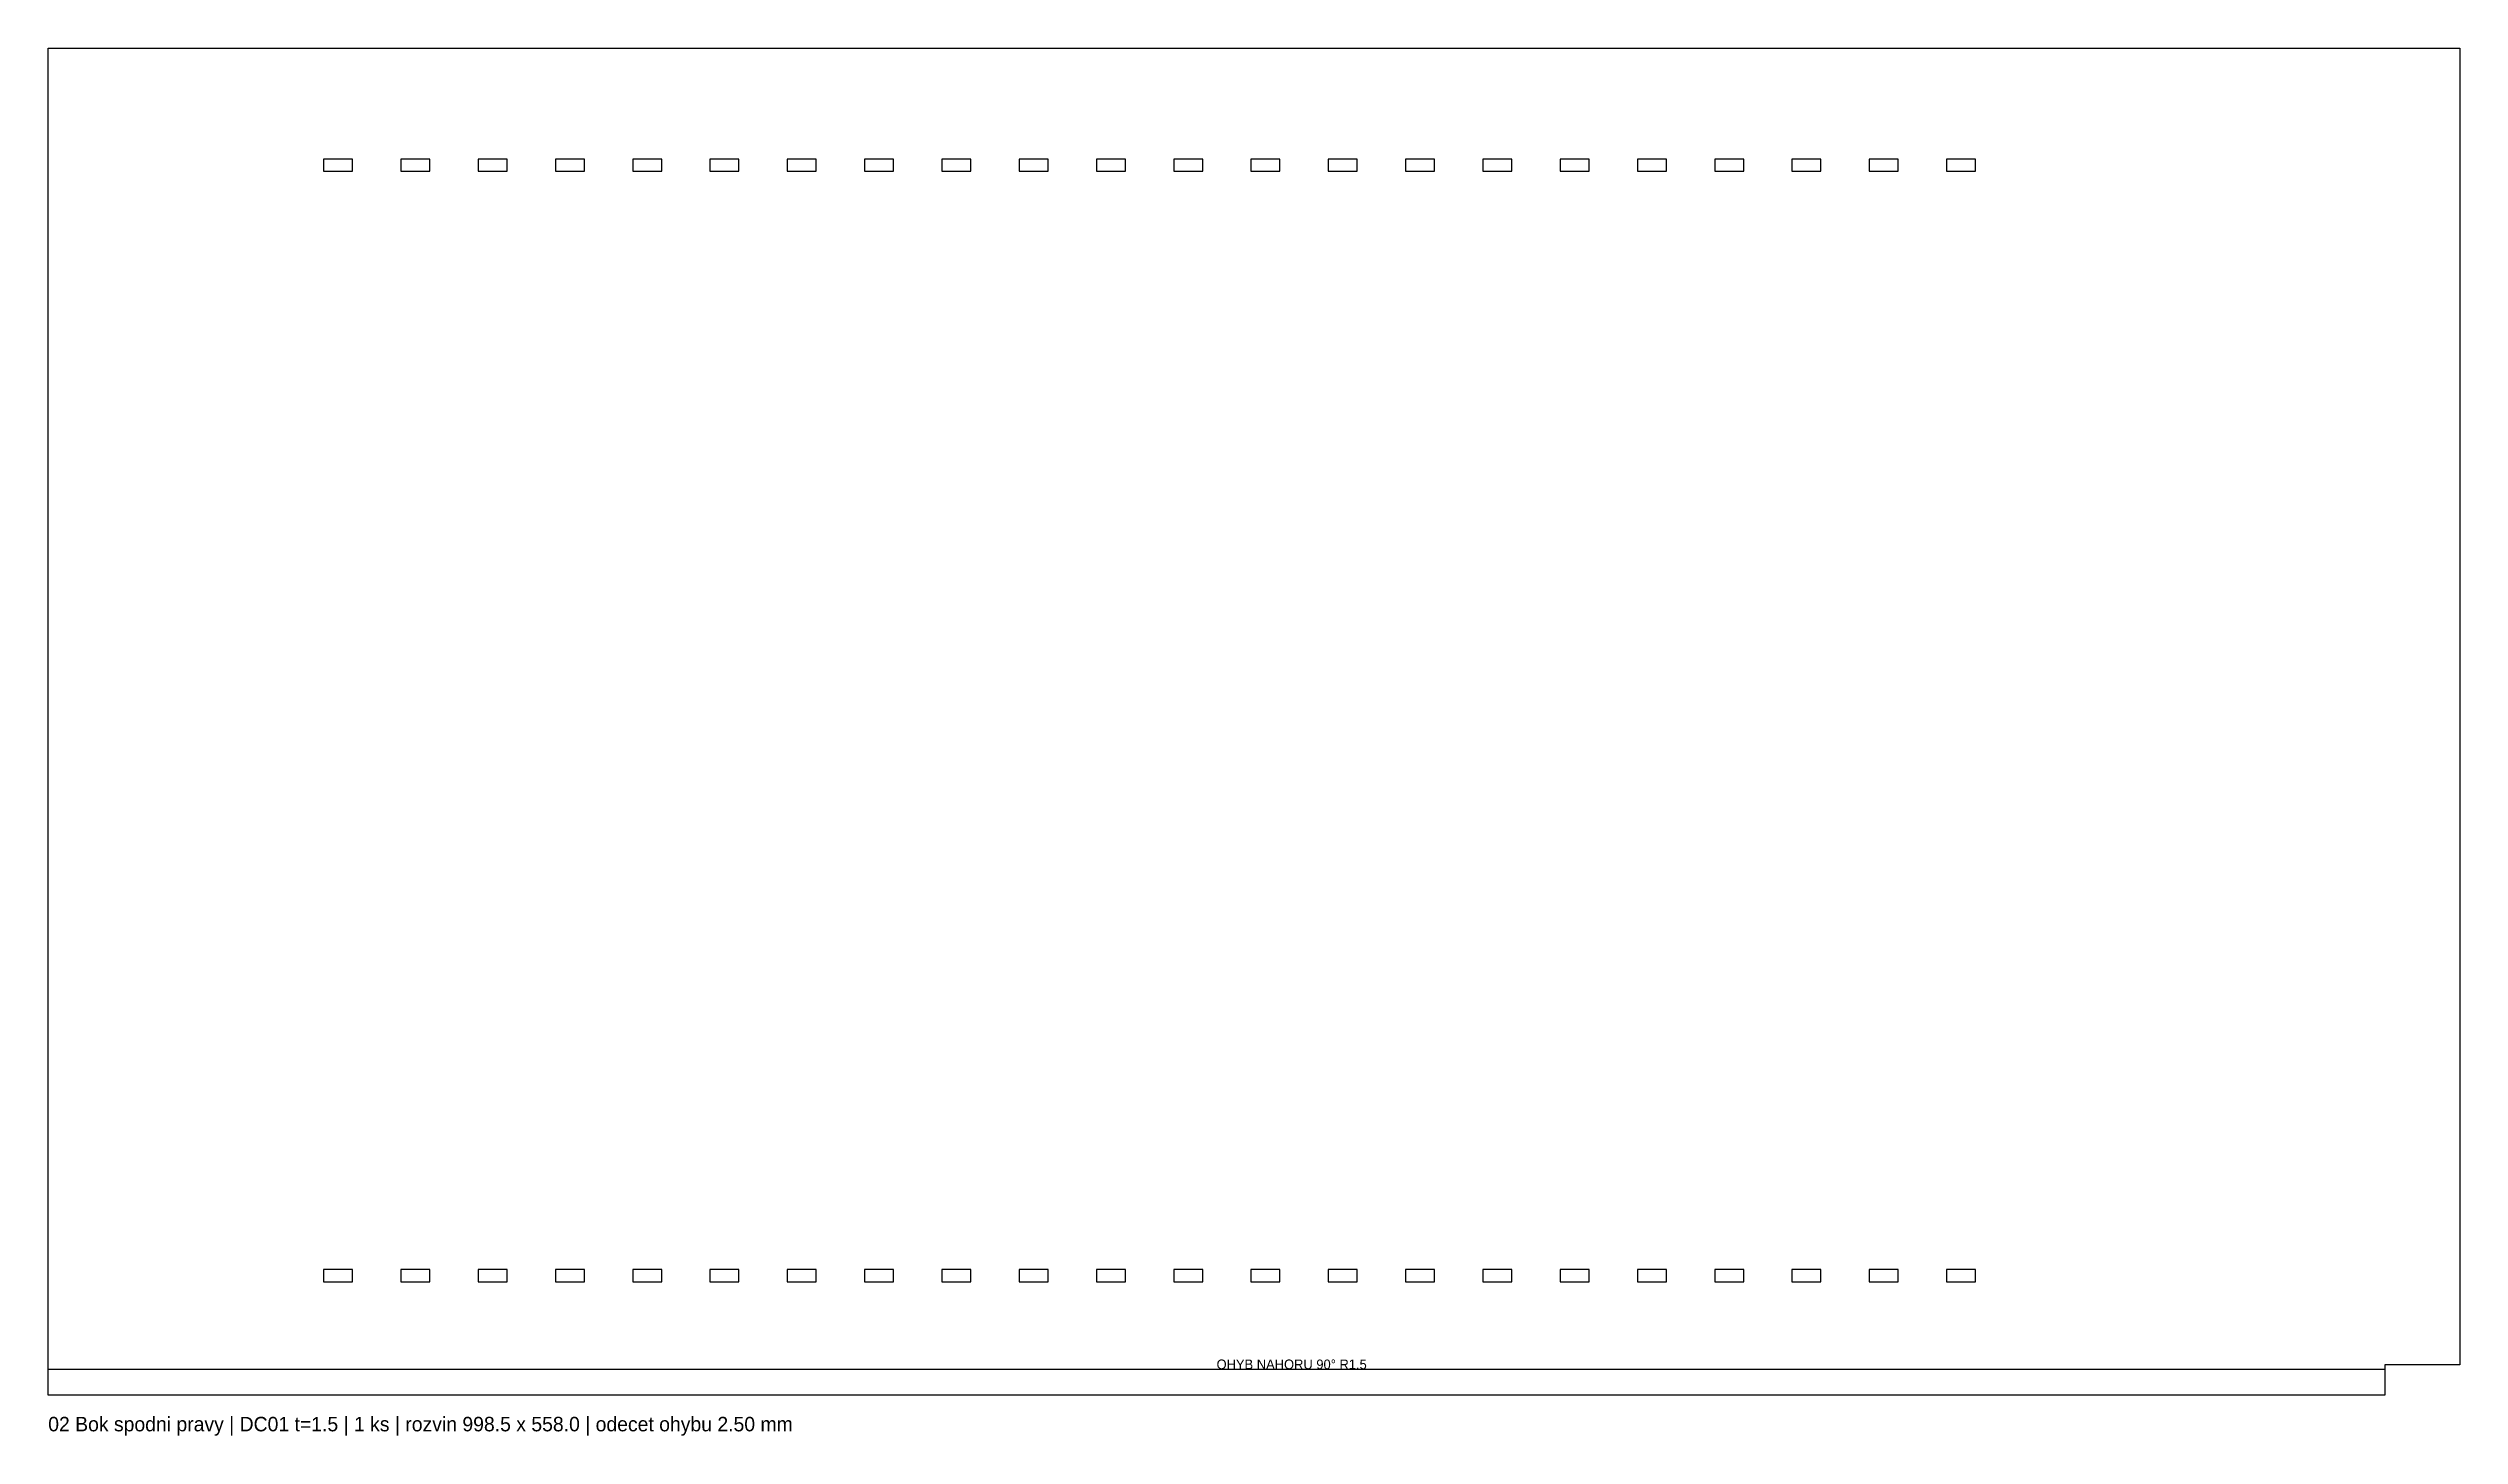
# Model space of a CAD drawing. Header units: millimetres. Extents: x 0 to 998, y -17 to 558.
import ezdxf

# ---------------------------------------------------------------- set-up
doc = ezdxf.new("R2010")
doc.units = ezdxf.units.MM
for name, color, linetype in [('BEND', 1, 'Continuous'), ('CUT', 7, 'CONTINUOUS'), ('TEXT', 3, 'CONTINUOUS')]:
    doc.layers.add(name, color=color, linetype=linetype)

msp = doc.modelspace()

# ---------------------------------------------------------------- linework, layer by layer
at = {"layer": 'BEND'}
msp.add_line((0, 10.75), (967.5, 10.75), dxfattribs=at)
at = {"layer": 'CUT'}
for p, q in [((0, 0), (0, 558)), ((0, 558), (998.5, 558)), ((998.5, 558), (998.5, 12.5)), ((126, 512), (114, 512)), ((114, 512), (114, 507)), ((126, 507), (126, 512)), ((158, 512), (146, 512)), ((146, 512), (146, 507)), ((158, 507), (158, 512)), ((190, 512), (178, 512)), ((178, 512), (178, 507)), ((190, 507), (190, 512)), ((222, 512), (210, 512)), ((210, 512), (210, 507)), ((222, 507), (222, 512)), ((254, 512), (242, 512)), ((242, 512), (242, 507)), ((254, 507), (254, 512)), ((286, 512), (274, 512)), ((274, 512), (274, 507)), ((286, 507), (286, 512)), ((318, 512), (306, 512)), ((306, 512), (306, 507)), ((318, 507), (318, 512)), ((350, 512), (338, 512)), ((338, 512), (338, 507)), ((350, 507), (350, 512)), ((382, 512), (370, 512)), ((370, 512), (370, 507)), ((382, 507), (382, 512)), ((414, 512), (402, 512)), ((402, 512), (402, 507)), ((414, 507), (414, 512)), ((446, 512), (434, 512)), ((434, 512), (434, 507)), ((446, 507), (446, 512)), ((478, 512), (466, 512)), ((466, 512), (466, 507)), ((478, 507), (478, 512)), ((510, 512), (498, 512)), ((498, 512), (498, 507)), ((510, 507), (510, 512)), ((542, 512), (530, 512)), ((530, 512), (530, 507)), ((542, 507), (542, 512)), ((574, 512), (562, 512)), ((562, 512), (562, 507)), ((574, 507), (574, 512)), ((606, 512), (594, 512)), ((594, 512), (594, 507)), ((606, 507), (606, 512)), ((638, 512), (626, 512)), ((626, 512), (626, 507)), ((638, 507), (638, 512)), ((670, 512), (658, 512)), ((658, 512), (658, 507)), ((670, 507), (670, 512)), ((702, 512), (690, 512)), ((690, 512), (690, 507)), ((702, 507), (702, 512)), ((734, 512), (722, 512)), ((722, 512), (722, 507)), ((734, 507), (734, 512)), ((766, 512), (754, 512)), ((754, 512), (754, 507)), ((766, 507), (766, 512)), ((798, 512), (786, 512)), ((786, 512), (786, 507)), ((798, 507), (798, 512)), ((114, 507), (126, 507)), ((146, 507), (158, 507)), ((178, 507), (190, 507)), ((210, 507), (222, 507)), ((242, 507), (254, 507)), ((274, 507), (286, 507)), ((306, 507), (318, 507)), ((338, 507), (350, 507)), ((370, 507), (382, 507)), ((402, 507), (414, 507)), ((434, 507), (446, 507)), ((466, 507), (478, 507)), ((498, 507), (510, 507)), ((530, 507), (542, 507)), ((562, 507), (574, 507)), ((594, 507), (606, 507)), ((626, 507), (638, 507)), ((658, 507), (670, 507)), ((690, 507), (702, 507)), ((722, 507), (734, 507)), ((754, 507), (766, 507)), ((786, 507), (798, 507)), ((126, 52), (114, 52)), ((114, 52), (114, 47)), ((126, 47), (126, 52)), ((158, 52), (146, 52)), ((146, 52), (146, 47)), ((158, 47), (158, 52)), ((190, 52), (178, 52)), ((178, 52), (178, 47)), ((190, 47), (190, 52)), ((222, 52), (210, 52)), ((210, 52), (210, 47)), ((222, 47), (222, 52)), ((254, 52), (242, 52)), ((242, 52), (242, 47)), ((254, 47), (254, 52)), ((286, 52), (274, 52)), ((274, 52), (274, 47)), ((286, 47), (286, 52)), ((318, 52), (306, 52)), ((306, 52), (306, 47)), ((318, 47), (318, 52)), ((350, 52), (338, 52)), ((338, 52), (338, 47)), ((350, 47), (350, 52)), ((382, 52), (370, 52)), ((370, 52), (370, 47)), ((382, 47), (382, 52)), ((414, 52), (402, 52)), ((402, 52), (402, 47)), ((414, 47), (414, 52)), ((446, 52), (434, 52)), ((434, 52), (434, 47)), ((446, 47), (446, 52)), ((478, 52), (466, 52)), ((466, 52), (466, 47)), ((478, 47), (478, 52)), ((510, 52), (498, 52)), ((498, 52), (498, 47)), ((510, 47), (510, 52)), ((542, 52), (530, 52)), ((530, 52), (530, 47)), ((542, 47), (542, 52)), ((574, 52), (562, 52)), ((562, 52), (562, 47)), ((574, 47), (574, 52)), ((606, 52), (594, 52)), ((594, 52), (594, 47)), ((606, 47), (606, 52)), ((638, 52), (626, 52)), ((626, 52), (626, 47)), ((638, 47), (638, 52)), ((670, 52), (658, 52)), ((658, 52), (658, 47)), ((670, 47), (670, 52)), ((702, 52), (690, 52)), ((690, 52), (690, 47)), ((702, 47), (702, 52)), ((734, 52), (722, 52)), ((722, 52), (722, 47)), ((734, 47), (734, 52)), ((766, 52), (754, 52)), ((754, 52), (754, 47)), ((766, 47), (766, 52)), ((798, 52), (786, 52)), ((786, 52), (786, 47)), ((798, 47), (798, 52)), ((114, 47), (126, 47)), ((146, 47), (158, 47)), ((178, 47), (190, 47)), ((210, 47), (222, 47)), ((242, 47), (254, 47)), ((274, 47), (286, 47)), ((306, 47), (318, 47)), ((338, 47), (350, 47)), ((370, 47), (382, 47)), ((402, 47), (414, 47)), ((434, 47), (446, 47)), ((466, 47), (478, 47)), ((498, 47), (510, 47)), ((530, 47), (542, 47)), ((562, 47), (574, 47)), ((594, 47), (606, 47)), ((626, 47), (638, 47)), ((658, 47), (670, 47)), ((690, 47), (702, 47)), ((722, 47), (734, 47)), ((754, 47), (766, 47)), ((786, 47), (798, 47)), ((998.5, 12.5), (967.5, 12.5)), ((967.5, 12.5), (967.5, 0)), ((967.5, 0), (0, 0))]:
    msp.add_line(p, q, dxfattribs=at)

# ---------------------------------------------------------------- texts
at = {"layer": 'TEXT'}
for s, height, p in [('OHYB NAHORU 90° R1.5', 4, (483.75, 10.75)), ('02 Bok spodni pravy | DC01 t=1.5 | 1 ks | rozvin 998.5 x 558.0 | odecet ohybu 2.50 mm', 6, (0, -15))]:
    msp.add_text(s, height=height, dxfattribs=at).set_placement(p)

doc.saveas('drawing.dxf')
